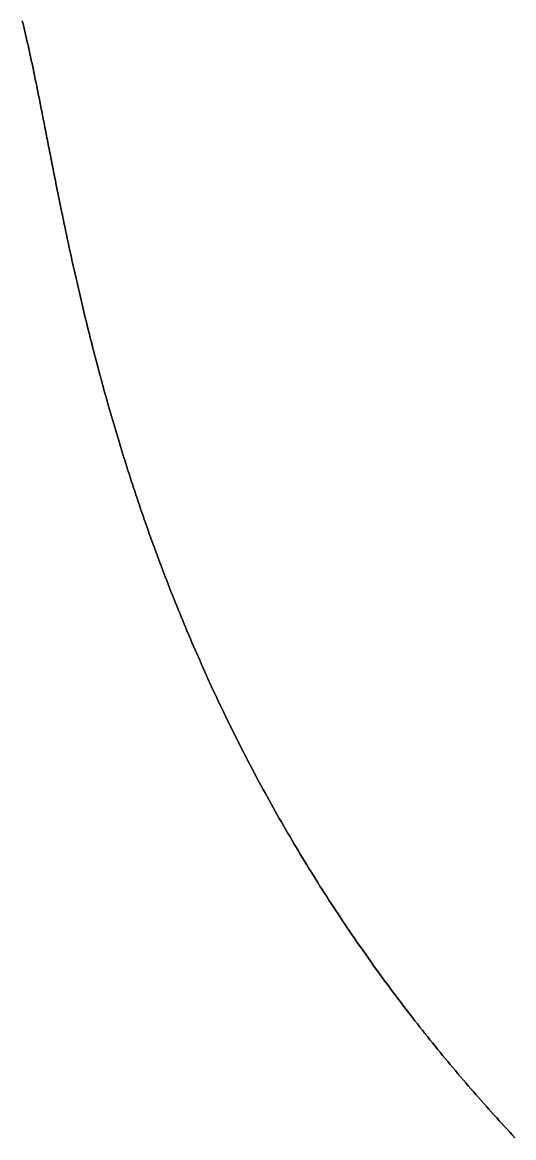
# Model space of a CAD drawing. Header units: inches. Extents: x 130170 to 284068, y 377793 to 804530.
# Drawn here: x 254704.6 to 254730.9, y 734999 to 735058.7 of the extents above; entities that cross this region are included whole.
import ezdxf

# ---------------------------------------------------------------- set-up
doc = ezdxf.new("R2010")
doc.units = ezdxf.units.IN
doc.header["$MEASUREMENT"] = 0
doc.layers.add('muni_il', color=7, linetype='Continuous')

msp = doc.modelspace()

# ---------------------------------------------------------------- linework, layer by layer
at = {"layer": 'muni_il'}
for points in [[(254704.599, 735058.806), (254704.618, 735058.728), (254704.638, 735058.649), (254704.657, 735058.57), (254704.676, 735058.49), (254704.696, 735058.41), (254704.715, 735058.33), (254704.734, 735058.249), (254704.753, 735058.167), (254704.772, 735058.085), (254704.792, 735058.003), (254704.811, 735057.92), (254704.83, 735057.837), (254704.849, 735057.753), (254704.868, 735057.669), (254704.888, 735057.584), (254704.907, 735057.499), (254704.926, 735057.413), (254704.945, 735057.327), (254704.964, 735057.24), (254704.984, 735057.153), (254705.003, 735057.065), (254705.022, 735056.977), (254705.041, 735056.888), (254705.061, 735056.799), (254705.08, 735056.709), (254705.099, 735056.619), (254705.119, 735056.528), (254705.138, 735056.437), (254705.157, 735056.345), (254705.177, 735056.253), (254705.196, 735056.16), (254705.216, 735056.066), (254705.236, 735055.972), (254705.255, 735055.878), (254705.275, 735055.783), (254705.294, 735055.687), (254705.314, 735055.591), (254705.334, 735055.494), (254705.354, 735055.396), (254705.374, 735055.298), (254705.394, 735055.2), (254705.414, 735055.101), (254705.434, 735055.001), (254705.454, 735054.901), (254705.474, 735054.8), (254705.495, 735054.698), (254705.515, 735054.596), (254705.535, 735054.494), (254705.556, 735054.39), (254705.577, 735054.286), (254705.597, 735054.182), (254705.618, 735054.077), (254705.639, 735053.971), (254705.66, 735053.865), (254705.681, 735053.758), (254705.702, 735053.65), (254705.723, 735053.542), (254705.745, 735053.433), (254705.766, 735053.324), (254705.788, 735053.214), (254705.809, 735053.103), (254705.831, 735052.992), (254705.853, 735052.88), (254705.875, 735052.767), (254705.897, 735052.654), (254705.919, 735052.54), (254705.942, 735052.425), (254705.964, 735052.31), (254705.987, 735052.194), (254706.01, 735052.078), (254706.033, 735051.96), (254706.056, 735051.843), (254706.079, 735051.724), (254706.102, 735051.605), (254706.126, 735051.485), (254706.15, 735051.364), (254706.173, 735051.243), (254706.197, 735051.121), (254706.221, 735050.999), (254706.246, 735050.876), (254706.27, 735050.752), (254706.295, 735050.627), (254706.32, 735050.502), (254706.345, 735050.376), (254706.37, 735050.25), (254706.395, 735050.122), (254706.421, 735049.994), (254706.447, 735049.866), (254706.473, 735049.737), (254706.499, 735049.607), (254706.525, 735049.476), (254706.552, 735049.344), (254706.579, 735049.212), (254706.605, 735049.08), (254706.633, 735048.946), (254706.66, 735048.812), (254706.688, 735048.678), (254706.716, 735048.542), (254706.744, 735048.406), (254706.772, 735048.269), (254706.801, 735048.132), (254706.829, 735047.994), (254706.859, 735047.855), (254706.888, 735047.715), (254706.917, 735047.575), (254706.947, 735047.434), (254706.977, 735047.293), (254707.008, 735047.15), (254707.038, 735047.007), (254707.069, 735046.864), (254707.1, 735046.719), (254707.132, 735046.575), (254707.163, 735046.429), (254707.195, 735046.283), (254707.227, 735046.136), (254707.26, 735045.988), (254707.293, 735045.84), (254707.326, 735045.691), (254707.359, 735045.541), (254707.393, 735045.391), (254707.427, 735045.24), (254707.461, 735045.088), (254707.496, 735044.936), (254707.531, 735044.783), (254707.566, 735044.63), (254707.601, 735044.475), (254707.637, 735044.32), (254707.673, 735044.165), (254707.71, 735044.009), (254707.747, 735043.852), (254707.784, 735043.694), (254707.822, 735043.537), (254707.86, 735043.378), (254707.898, 735043.219), (254707.936, 735043.059), (254707.975, 735042.898), (254708.015, 735042.737), (254708.054, 735042.575), (254708.094, 735042.413), (254708.135, 735042.25), (254708.175, 735042.086), (254708.216, 735041.922), (254708.258, 735041.757), (254708.3, 735041.591), (254708.342, 735041.425), (254708.385, 735041.259), (254708.428, 735041.092), (254708.471, 735040.924), (254708.515, 735040.756), (254708.559, 735040.587), (254708.604, 735040.417), (254708.649, 735040.247), (254708.694, 735040.077), (254708.74, 735039.906), (254708.786, 735039.734), (254708.833, 735039.562), (254708.88, 735039.389), (254708.927, 735039.216), (254708.975, 735039.042), (254709.024, 735038.867), (254709.072, 735038.693), (254709.122, 735038.517), (254709.171, 735038.341), (254709.221, 735038.165), (254709.272, 735037.988), (254709.323, 735037.811), (254709.374, 735037.633), (254709.426, 735037.454), (254709.478, 735037.276), (254709.531, 735037.096), (254709.584, 735036.916), (254709.638, 735036.736), (254709.692, 735036.556), (254709.746, 735036.374), (254709.802, 735036.193), (254709.857, 735036.011), (254709.913, 735035.828), (254709.969, 735035.645), (254710.026, 735035.462), (254710.084, 735035.278), (254710.142, 735035.094), (254710.2, 735034.909), (254710.259, 735034.724), (254710.318, 735034.539), (254710.378, 735034.353), (254710.438, 735034.167), (254710.499, 735033.981), (254710.561, 735033.794), (254710.622, 735033.607), (254710.685, 735033.419), (254710.748, 735033.231), (254710.811, 735033.043), (254710.875, 735032.854), (254710.939, 735032.665), (254711.004, 735032.476), (254711.069, 735032.286), (254711.135, 735032.096), (254711.202, 735031.906), (254711.268, 735031.716), (254711.336, 735031.525), (254711.404, 735031.333), (254711.472, 735031.142), (254711.541, 735030.95), (254711.611, 735030.759), (254711.681, 735030.566), (254711.751, 735030.374), (254711.822, 735030.181), (254711.894, 735029.988), (254711.966, 735029.795), (254712.039, 735029.602), (254712.112, 735029.408), (254712.186, 735029.214), (254712.26, 735029.02), (254712.335, 735028.826), (254712.41, 735028.631), (254712.486, 735028.437), (254712.563, 735028.242), (254712.64, 735028.047), (254712.717, 735027.852), (254712.795, 735027.656), (254712.874, 735027.461), (254712.953, 735027.265), (254713.033, 735027.07), (254713.113, 735026.874), (254713.194, 735026.678), (254713.275, 735026.481), (254713.357, 735026.285), (254713.44, 735026.089), (254713.523, 735025.892), (254713.606, 735025.696), (254713.69, 735025.499), (254713.775, 735025.302), (254713.86, 735025.106), (254713.946, 735024.909), (254714.032, 735024.712), (254714.119, 735024.515), (254714.206, 735024.318), (254714.294, 735024.121), (254714.383, 735023.923), (254714.472, 735023.726), (254714.561, 735023.529), (254714.651, 735023.332), (254714.742, 735023.135), (254714.833, 735022.937), (254714.925, 735022.74), (254715.017, 735022.543), (254715.11, 735022.346), (254715.204, 735022.149), (254715.298, 735021.952), (254715.392, 735021.754), (254715.487, 735021.557), (254715.583, 735021.36), (254715.679, 735021.163), (254715.776, 735020.966), (254715.873, 735020.77), (254715.971, 735020.573), (254716.069, 735020.376), (254716.168, 735020.18), (254716.268, 735019.983), (254716.367, 735019.787), (254716.468, 735019.591), (254716.569, 735019.394), (254716.671, 735019.198), (254716.773, 735019.002), (254716.875, 735018.807), (254716.978, 735018.611), (254717.082, 735018.415), (254717.186, 735018.22), (254717.291, 735018.025), (254717.396, 735017.83), (254717.502, 735017.635), (254717.608, 735017.44), (254717.715, 735017.246), (254717.822, 735017.051), (254717.93, 735016.857), (254718.039, 735016.663), (254718.148, 735016.469), (254718.257, 735016.276), (254718.367, 735016.082), (254718.477, 735015.889), (254718.588, 735015.696), (254718.699, 735015.504), (254718.811, 735015.311), (254718.924, 735015.119), (254719.036, 735014.927), (254719.15, 735014.735), (254719.264, 735014.544), (254719.378, 735014.352), (254719.493, 735014.162), (254719.608, 735013.971), (254719.724, 735013.781), (254719.84, 735013.591), (254719.957, 735013.401), (254720.074, 735013.211), (254720.191, 735013.022), (254720.31, 735012.833), (254720.428, 735012.645), (254720.547, 735012.456), (254720.667, 735012.268), (254720.786, 735012.081), (254720.907, 735011.893), (254721.027, 735011.706), (254721.149, 735011.52), (254721.27, 735011.333), (254721.392, 735011.148), (254721.515, 735010.962), (254721.638, 735010.777), (254721.761, 735010.592), (254721.885, 735010.407), (254722.009, 735010.223), (254722.133, 735010.04), (254722.258, 735009.856), (254722.384, 735009.673), (254722.509, 735009.491), (254722.636, 735009.309), (254722.762, 735009.127), (254722.889, 735008.946), (254723.016, 735008.765), (254723.144, 735008.584), (254723.272, 735008.404), (254723.4, 735008.224), (254723.529, 735008.045), (254723.658, 735007.866), (254723.787, 735007.688), (254723.917, 735007.51), (254724.047, 735007.333), (254724.177, 735007.156), (254724.308, 735006.979), (254724.439, 735006.803), (254724.57, 735006.627), (254724.702, 735006.452), (254724.834, 735006.278), (254724.966, 735006.103), (254725.099, 735005.93), (254725.232, 735005.757), (254725.365, 735005.584), (254725.498, 735005.412), (254725.632, 735005.24), (254725.766, 735005.069), (254725.9, 735004.898), (254726.034, 735004.728), (254726.169, 735004.558), (254726.304, 735004.389), (254726.439, 735004.22), (254726.575, 735004.052), (254726.71, 735003.885), (254726.846, 735003.717), (254726.982, 735003.551), (254727.118, 735003.385), (254727.255, 735003.22), (254727.391, 735003.055), (254727.528, 735002.89), (254727.665, 735002.727), (254727.802, 735002.564), (254727.94, 735002.401), (254728.077, 735002.239), (254728.215, 735002.077), (254728.353, 735001.916), (254728.491, 735001.756), (254728.629, 735001.596), (254728.767, 735001.437), (254728.905, 735001.279), (254729.043, 735001.121), (254729.182, 735000.963), (254729.321, 735000.807), (254729.459, 735000.65), (254729.598, 735000.495), (254729.737, 735000.34), (254729.876, 735000.185), (254730.015, 735000.032), (254730.154, 734999.879), (254730.293, 734999.726), (254730.432, 734999.574), (254730.572, 734999.423), (254730.711, 734999.272), (254730.85, 734999.122), (254730.989, 734998.973)], [(254730.989, 734998.973), (254730.85, 734999.122), (254730.711, 734999.272), (254730.572, 734999.423), (254730.432, 734999.574), (254730.293, 734999.726), (254730.154, 734999.879), (254730.015, 735000.032), (254729.876, 735000.185), (254729.737, 735000.34), (254729.598, 735000.495), (254729.459, 735000.65), (254729.321, 735000.807), (254729.182, 735000.963), (254729.043, 735001.121), (254728.905, 735001.279), (254728.767, 735001.437), (254728.629, 735001.596), (254728.491, 735001.756), (254728.353, 735001.916), (254728.215, 735002.077), (254728.077, 735002.239), (254727.94, 735002.401), (254727.802, 735002.564), (254727.665, 735002.727), (254727.528, 735002.89), (254727.391, 735003.055), (254727.255, 735003.22), (254727.118, 735003.385), (254726.982, 735003.551), (254726.846, 735003.717), (254726.71, 735003.885), (254726.575, 735004.052), (254726.439, 735004.22), (254726.304, 735004.389), (254726.169, 735004.558), (254726.034, 735004.728), (254725.9, 735004.898), (254725.766, 735005.069), (254725.632, 735005.24), (254725.498, 735005.412), (254725.365, 735005.584), (254725.232, 735005.757), (254725.099, 735005.93), (254724.966, 735006.103), (254724.834, 735006.278), (254724.702, 735006.452), (254724.57, 735006.627), (254724.439, 735006.803), (254724.308, 735006.979), (254724.177, 735007.156), (254724.047, 735007.333), (254723.917, 735007.51), (254723.787, 735007.688), (254723.658, 735007.866), (254723.529, 735008.045), (254723.4, 735008.224), (254723.272, 735008.404), (254723.144, 735008.584), (254723.016, 735008.765), (254722.889, 735008.946), (254722.762, 735009.127), (254722.636, 735009.309), (254722.509, 735009.491), (254722.384, 735009.673), (254722.258, 735009.856), (254722.133, 735010.04), (254722.009, 735010.223), (254721.885, 735010.407), (254721.761, 735010.592), (254721.638, 735010.777), (254721.515, 735010.962), (254721.392, 735011.148), (254721.27, 735011.333), (254721.149, 735011.52), (254721.027, 735011.706), (254720.907, 735011.893), (254720.786, 735012.081), (254720.667, 735012.268), (254720.547, 735012.456), (254720.428, 735012.645), (254720.31, 735012.833), (254720.191, 735013.022), (254720.074, 735013.211), (254719.957, 735013.401), (254719.84, 735013.591), (254719.724, 735013.781), (254719.608, 735013.971), (254719.493, 735014.162), (254719.378, 735014.352), (254719.264, 735014.544), (254719.15, 735014.735), (254719.036, 735014.927), (254718.924, 735015.119), (254718.811, 735015.311), (254718.699, 735015.504), (254718.588, 735015.696), (254718.477, 735015.889), (254718.367, 735016.082), (254718.257, 735016.276), (254718.148, 735016.469), (254718.039, 735016.663), (254717.93, 735016.857), (254717.822, 735017.051), (254717.715, 735017.246), (254717.608, 735017.44), (254717.502, 735017.635), (254717.396, 735017.83), (254717.291, 735018.025), (254717.186, 735018.22), (254717.082, 735018.415), (254716.978, 735018.611), (254716.875, 735018.807), (254716.773, 735019.002), (254716.671, 735019.198), (254716.569, 735019.394), (254716.468, 735019.591), (254716.367, 735019.787), (254716.268, 735019.983), (254716.168, 735020.18), (254716.069, 735020.376), (254715.971, 735020.573), (254715.873, 735020.77), (254715.776, 735020.966), (254715.679, 735021.163), (254715.583, 735021.36), (254715.487, 735021.557), (254715.392, 735021.754), (254715.298, 735021.952), (254715.204, 735022.149), (254715.11, 735022.346), (254715.017, 735022.543), (254714.925, 735022.74), (254714.833, 735022.937), (254714.742, 735023.135), (254714.651, 735023.332), (254714.561, 735023.529), (254714.472, 735023.726), (254714.383, 735023.923), (254714.294, 735024.121), (254714.206, 735024.318), (254714.119, 735024.515), (254714.032, 735024.712), (254713.946, 735024.909), (254713.86, 735025.106), (254713.775, 735025.302), (254713.69, 735025.499), (254713.606, 735025.696), (254713.523, 735025.892), (254713.44, 735026.089), (254713.357, 735026.285), (254713.275, 735026.481), (254713.194, 735026.678), (254713.113, 735026.874), (254713.033, 735027.07), (254712.953, 735027.265), (254712.874, 735027.461), (254712.795, 735027.656), (254712.717, 735027.852), (254712.64, 735028.047), (254712.563, 735028.242), (254712.486, 735028.437), (254712.41, 735028.631), (254712.335, 735028.826), (254712.26, 735029.02), (254712.186, 735029.214), (254712.112, 735029.408), (254712.039, 735029.602), (254711.966, 735029.795), (254711.894, 735029.988), (254711.822, 735030.181), (254711.751, 735030.374), (254711.681, 735030.566), (254711.611, 735030.759), (254711.541, 735030.95), (254711.472, 735031.142), (254711.404, 735031.333), (254711.336, 735031.525), (254711.268, 735031.716), (254711.202, 735031.906), (254711.135, 735032.096), (254711.069, 735032.286), (254711.004, 735032.476), (254710.939, 735032.665), (254710.875, 735032.854), (254710.811, 735033.043), (254710.748, 735033.231), (254710.685, 735033.419), (254710.622, 735033.607), (254710.561, 735033.794), (254710.499, 735033.981), (254710.438, 735034.167), (254710.378, 735034.353), (254710.318, 735034.539), (254710.259, 735034.724), (254710.2, 735034.909), (254710.142, 735035.094), (254710.084, 735035.278), (254710.026, 735035.462), (254709.969, 735035.645), (254709.913, 735035.828), (254709.857, 735036.011), (254709.802, 735036.193), (254709.746, 735036.374), (254709.692, 735036.556), (254709.638, 735036.736), (254709.584, 735036.916), (254709.531, 735037.096), (254709.478, 735037.276), (254709.426, 735037.454), (254709.374, 735037.633), (254709.323, 735037.811), (254709.272, 735037.988), (254709.221, 735038.165), (254709.171, 735038.341), (254709.122, 735038.517), (254709.072, 735038.693), (254709.024, 735038.867), (254708.975, 735039.042), (254708.927, 735039.216), (254708.88, 735039.389), (254708.833, 735039.562), (254708.786, 735039.734), (254708.74, 735039.906), (254708.694, 735040.077), (254708.649, 735040.247), (254708.604, 735040.417), (254708.559, 735040.587), (254708.515, 735040.756), (254708.471, 735040.924), (254708.428, 735041.092), (254708.385, 735041.259), (254708.342, 735041.425), (254708.3, 735041.591), (254708.258, 735041.757), (254708.216, 735041.922), (254708.175, 735042.086), (254708.135, 735042.25), (254708.094, 735042.413), (254708.054, 735042.575), (254708.015, 735042.737), (254707.975, 735042.898), (254707.936, 735043.059), (254707.898, 735043.219), (254707.86, 735043.378), (254707.822, 735043.537), (254707.784, 735043.694), (254707.747, 735043.852), (254707.71, 735044.009), (254707.673, 735044.165), (254707.637, 735044.32), (254707.601, 735044.475), (254707.566, 735044.63), (254707.531, 735044.783), (254707.496, 735044.936), (254707.461, 735045.088), (254707.427, 735045.24), (254707.393, 735045.391), (254707.359, 735045.541), (254707.326, 735045.691), (254707.293, 735045.84), (254707.26, 735045.988), (254707.227, 735046.136), (254707.195, 735046.283), (254707.163, 735046.429), (254707.132, 735046.575), (254707.1, 735046.719), (254707.069, 735046.864), (254707.038, 735047.007), (254707.008, 735047.15), (254706.977, 735047.293), (254706.947, 735047.434), (254706.917, 735047.575), (254706.888, 735047.715), (254706.859, 735047.855), (254706.829, 735047.994), (254706.801, 735048.132), (254706.772, 735048.269), (254706.744, 735048.406), (254706.716, 735048.542), (254706.688, 735048.678), (254706.66, 735048.812), (254706.633, 735048.946), (254706.605, 735049.08), (254706.579, 735049.212), (254706.552, 735049.344), (254706.525, 735049.476), (254706.499, 735049.607), (254706.473, 735049.737), (254706.447, 735049.866), (254706.421, 735049.994), (254706.395, 735050.122), (254706.37, 735050.25), (254706.345, 735050.376), (254706.32, 735050.502), (254706.295, 735050.627), (254706.27, 735050.752), (254706.246, 735050.876), (254706.221, 735050.999), (254706.197, 735051.121), (254706.173, 735051.243), (254706.15, 735051.364), (254706.126, 735051.485), (254706.102, 735051.605), (254706.079, 735051.724), (254706.056, 735051.843), (254706.033, 735051.96), (254706.01, 735052.078), (254705.987, 735052.194), (254705.964, 735052.31), (254705.942, 735052.425), (254705.919, 735052.54), (254705.897, 735052.654), (254705.875, 735052.767), (254705.853, 735052.88), (254705.831, 735052.992), (254705.809, 735053.103), (254705.788, 735053.214), (254705.766, 735053.324), (254705.745, 735053.433), (254705.723, 735053.542), (254705.702, 735053.65), (254705.681, 735053.758), (254705.66, 735053.865), (254705.639, 735053.971), (254705.618, 735054.077), (254705.597, 735054.182), (254705.577, 735054.286), (254705.556, 735054.39), (254705.535, 735054.494), (254705.515, 735054.596), (254705.495, 735054.698), (254705.474, 735054.8), (254705.454, 735054.901), (254705.434, 735055.001), (254705.414, 735055.101), (254705.394, 735055.2), (254705.374, 735055.298), (254705.354, 735055.396), (254705.334, 735055.494), (254705.314, 735055.591), (254705.294, 735055.687), (254705.275, 735055.783), (254705.255, 735055.878), (254705.236, 735055.972), (254705.216, 735056.066), (254705.196, 735056.16), (254705.177, 735056.253), (254705.157, 735056.345), (254705.138, 735056.437), (254705.119, 735056.528), (254705.099, 735056.619), (254705.08, 735056.709), (254705.061, 735056.799), (254705.041, 735056.888), (254705.022, 735056.977), (254705.003, 735057.065), (254704.984, 735057.153), (254704.964, 735057.24), (254704.945, 735057.327), (254704.926, 735057.413), (254704.907, 735057.499), (254704.888, 735057.584), (254704.868, 735057.669), (254704.849, 735057.753), (254704.83, 735057.837), (254704.811, 735057.92), (254704.792, 735058.003), (254704.772, 735058.085), (254704.753, 735058.167), (254704.734, 735058.249), (254704.715, 735058.33), (254704.696, 735058.41), (254704.676, 735058.49), (254704.657, 735058.57), (254704.638, 735058.649), (254704.618, 735058.728), (254704.599, 735058.806)]]:
    msp.add_lwpolyline(points, dxfattribs=at)

doc.saveas('drawing.dxf')
